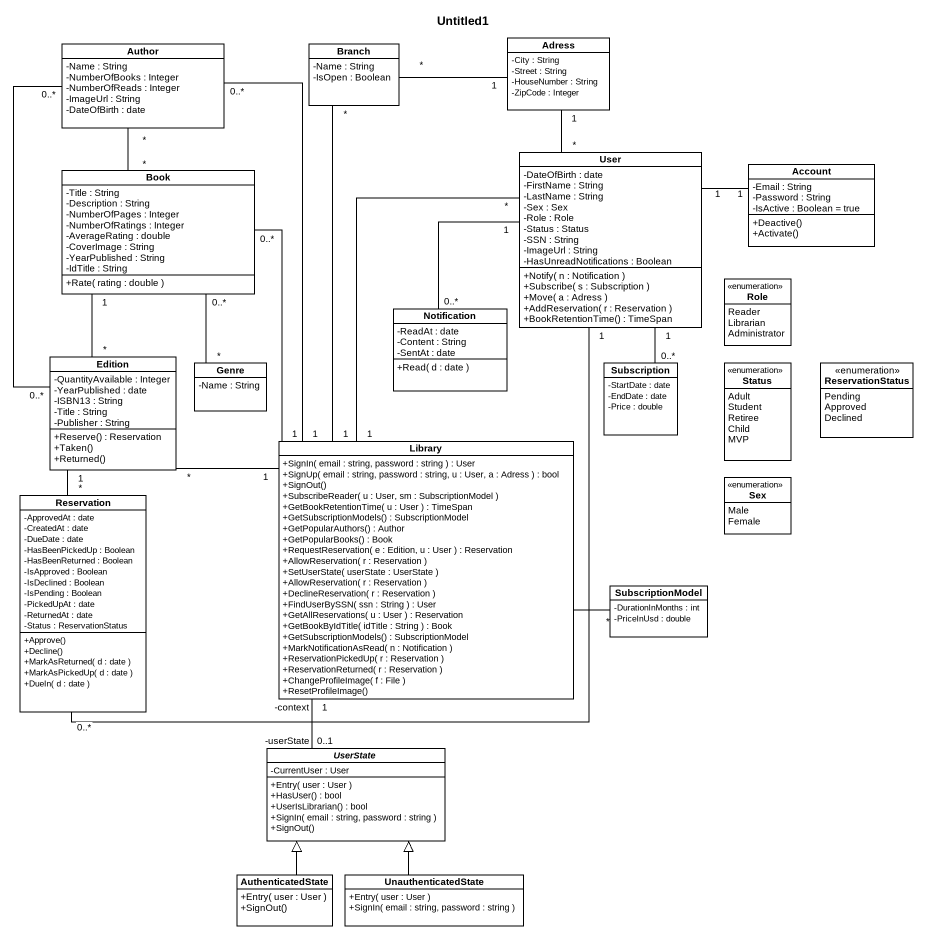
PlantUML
@startuml
title Untitled1
hide circle
hide empty members
skinparam classAttributeIconSize 0
class Author {
  -Name : String
  -NumberOfBooks : Integer
  -NumberOfReads : Integer
  -ImageUrl : String
  -DateOfBirth : date
}
class Branch {
  -Name : String
  -IsOpen : Boolean
}
class Adress {
  -City : String
  -Street : String
  -HouseNumber : String
  -ZipCode : Integer
}
class Book {
  -Title : String
  -Description : String
  -NumberOfPages : Integer
  -NumberOfRatings : Integer
  -AverageRating : double
  -CoverImage : String
  -YearPublished : String
  -IdTitle : String
  +Rate( rating : double )
}
class User {
  -DateOfBirth : date
  -FirstName : String
  -LastName : String
  -Sex : Sex
  -Role : Role
  -Status : Status
  -SSN : String
  -ImageUrl : String
  -HasUnreadNotifications : Boolean
  +Notify( n : Notification )
  +Subscribe( s : Subscription )
  +Move( a : Adress )
  +AddReservation( r : Reservation )
  +BookRetentionTime() : TimeSpan
}
class Account {
  -Email : String
  -Password : String
  -IsActive : Boolean = true
  +Deactive()
  +Activate()
}
enum Role {
  Reader
  Librarian
  Administrator
}
class Notification {
  -ReadAt : date
  -Content : String
  -SentAt : date
  +Read( d : date )
}
class Edition {
  -QuantityAvailable : Integer
  -YearPublished : date
  -ISBN13 : String
  -Title : String
  -Publisher : String
  +Reserve() : Reservation
  +Taken()
  +Returned()
}
class Genre {
  -Name : String
}
class Subscription {
  -StartDate : date
  -EndDate : date
  -Price : double
}
enum Status {
  Adult
  Student
  Retiree
  Child
  MVP
}
enum ReservationStatus {
  Pending
  Approved
  Declined
}
class Library {
  +SignIn( email : string, password : string ) : User
  +SignUp( email : string, password : string, u : User, a : Adress ) : bool
  +SignOut()
  +SubscribeReader( u : User, sm : SubscriptionModel )
  +GetBookRetentionTime( u : User ) : TimeSpan
  +GetSubscriptionModels() : SubscriptionModel
  +GetPopularAuthors() : Author
  +GetPopularBooks() : Book
  +RequestReservation( e : Edition, u : User ) : Reservation
  +AllowReservation( r : Reservation )
  +SetUserState( userState : UserState )
  +AllowReservation( r : Reservation )
  +DeclineReservation( r : Reservation )
  +FindUserBySSN( ssn : String ) : User
  +GetAllReservations( u : User ) : Reservation
  +GetBookByIdTitle( idTitle : String ) : Book
  +GetSubscriptionModels() : SubscriptionModel
  +MarkNotificationAsRead( n : Notification )
  +ReservationPickedUp( r : Reservation )
  +ReservationReturned( r : Reservation )
  +ChangeProfileImage( f : File )
  +ResetProfileImage()
}
class Reservation {
  -ApprovedAt : date
  -CreatedAt : date
  -DueDate : date
  -HasBeenPickedUp : Boolean
  -HasBeenReturned : Boolean
  -IsApproved : Boolean
  -IsDeclined : Boolean
  -IsPending : Boolean
  -PickedUpAt : date
  -ReturnedAt : date
  -Status : ReservationStatus
  +Approve()
  +Decline()
  +MarkAsReturned( d : date )
  +MarkAsPickedUp( d : date )
  +DueIn( d : date )
}
enum Sex {
  Male
  Female
}
class SubscriptionModel {
  -DurationInMonths : int
  -PriceInUsd : double
}
abstract class UserState {
  -CurrentUser : User
  +Entry( user : User )
  +HasUser() : bool
  +UserIsLibrarian() : bool
  +SignIn( email : string, password : string )
  +SignOut()
}
class AuthenticatedState {
  +Entry( user : User )
  +SignOut()
}
class UnauthenticatedState {
  +Entry( user : User )
  +SignIn( email : string, password : string )
}
Branch "*" -right- "1" Adress
Book "*" -up- "*" Author
User "*" -up- "1" Adress
User "1" -right- "1" Account
Notification "0..*" -up- "1" User
Edition "0..*" -up- "0..*" Author
Edition "*" -up- "1" Book
Genre "*" -up- "0..*" Book
Subscription "0..*" -up- "1" User
Library "1" -up- "0..*" Author
Library "1" -up- "*" Branch
Library "1" -up- "0..*" Book
Library "1" -up- "*" User
Library "1" -left- "*" Edition
Library -right- "*" SubscriptionModel
Reservation "0..*" -up- "1" User
Reservation "*" -up- "1" Edition
UserState "-userState\n0..1" -up- "-context\n1" Library
AuthenticatedState -up-|> UserState
UnauthenticatedState -up-|> UserState
@enduml
